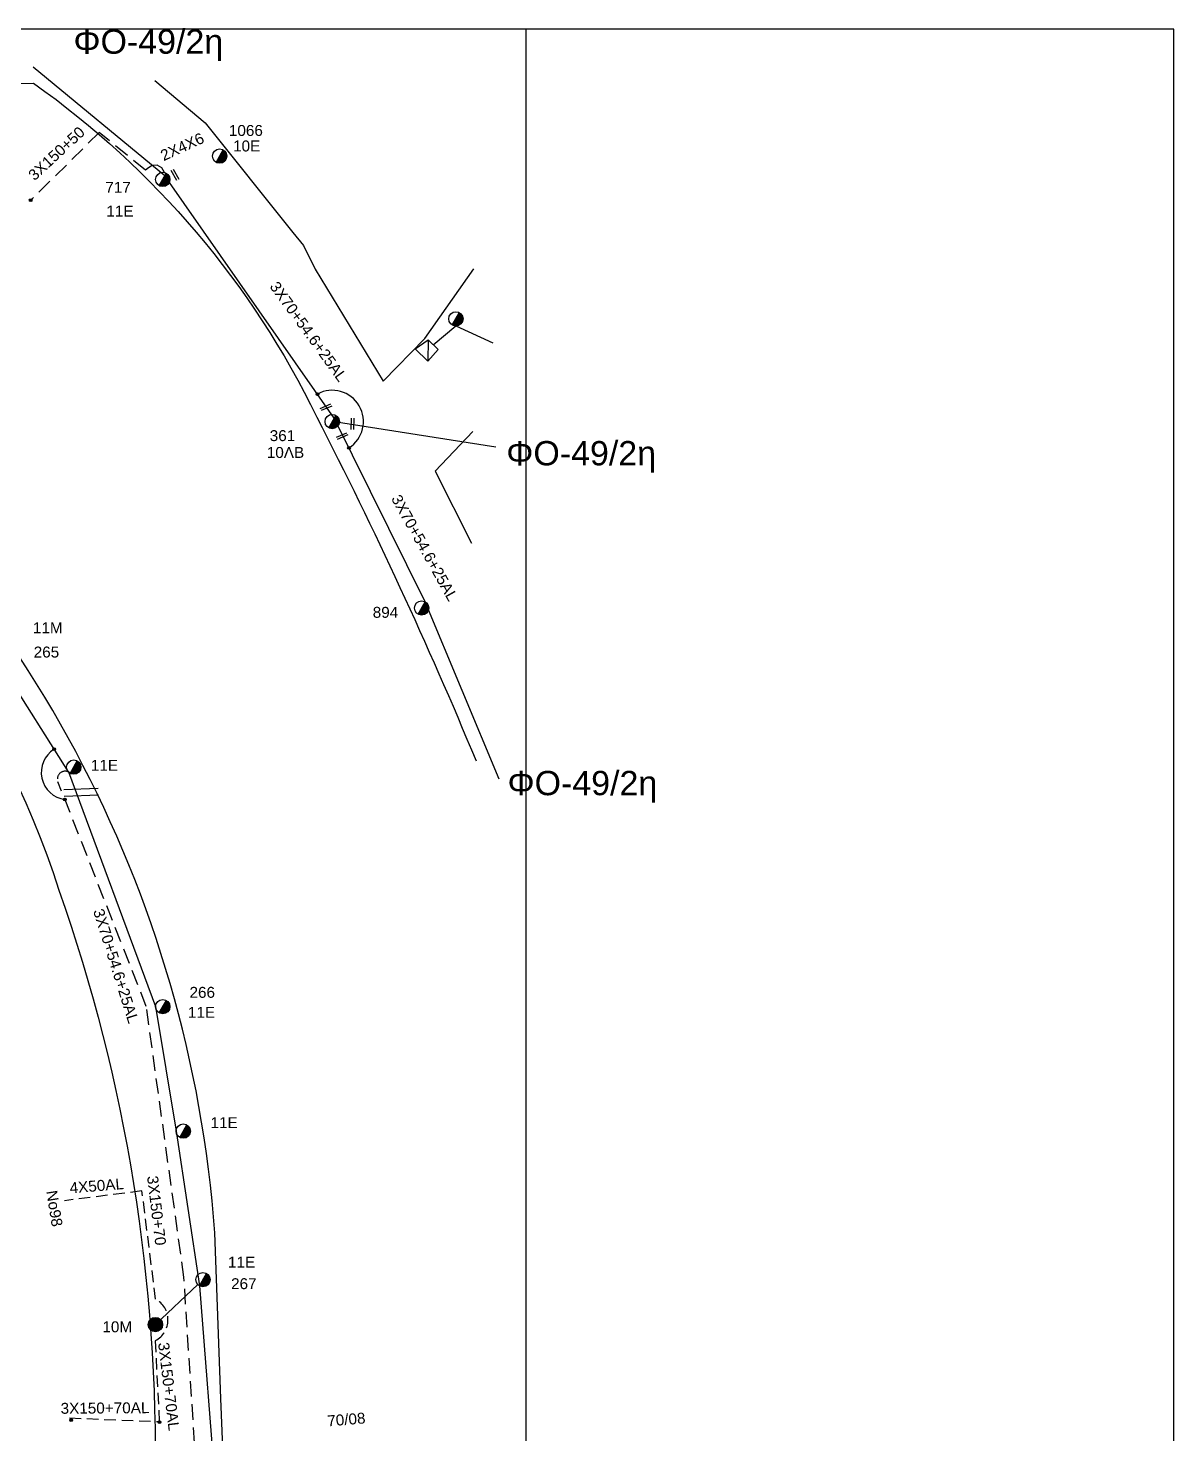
# Model space of a CAD drawing. Header units: millimetres. Extents: x 72 to 3039, y -786 to 786.
# Drawn here: x 2001.6 to 2190.2, y 543.9 to 775.3 of the extents above; entities that cross this region are included whole.
import ezdxf

# ---------------------------------------------------------------- set-up
doc = ezdxf.new("R2010")
doc.units = ezdxf.units.MM
doc.linetypes.add('DASHED', pattern=[19.05, 12.7, -6.35])
for name, color, linetype in [('Άγνωστα', 7, 'Continuous'), ('Γέφυρες Εναέριου Δικτύου', 7, 'Continuous'), ('Επιγραφές - Σχήματα', 7, 'Continuous'), ('Καλώδια ΧΤ   3x150+50AL', 7, 'DASHED'), ('Καλώδια ΧΤ   3x150+70 XLPE', 7, 'DASHED'), ('Καλώδια ΧΤ   3x150+70AL', 7, 'DASHED'), ('Καλώδια ΧΤ   4x6AL', 7, 'DASHED'), ('Μηχανική τομή', 7, 'Continuous'), ('Στύλος Ξύλινος', 7, 'Continuous'), ('Στύλος Ξύλινος @ 1', 7, 'Continuous'), ('Στύλος ΦΜ', 7, 'Continuous'), ('Στύλος ΦΜ @ 1', 7, 'Continuous'), ('Συνδέσεις', 7, 'Continuous'), ('Συνεστραμμένα ΧΤ   3x70+54.6+25 AL', 7, 'SYN_LINE'), ('Τομή', 7, 'Continuous'), ('Υπόβαθρο ΔΕΗ', 7, 'Continuous'), ('Υπόγεια καλώδια Παροχών ΧΤ   4x50AL', 7, 'DASHED')]:
    doc.layers.add(name, color=color, linetype=linetype)
doc.styles.get("Standard").update_dxf_attribs({"font": 'arial.ttf'})
doc.linetypes.add('SYN_LINE', pattern='A,0.5,-0.0001,["/\\/\\/\\/",Standard,S=0.1,R=0,X=0,Y=-0.05],-0.25', length=0.7501)

# ---------------------------------------------------------------- blocks, each defined once
blk = doc.blocks.new('ΥΠΑΡΧΩΝ ΤΣΙΜΕΝΤΕΝΙΟΣ ΣΤΥΛΟΣ')
at = {"layer": 'Στύλος ΦΜ'}
blk.add_hatch(color=7, dxfattribs=at).paths.add_polyline_path([(-1.29, -2.28, 0.574793), (2.62, 0, 0.268822), (1.3, 2.27)])
at = {"layer": 'Στύλος ΦΜ', "color": 7}
blk.add_line((-1.29, -2.28), (1.3, 2.27), dxfattribs=at)
blk.add_circle((0, 0), 2.62, dxfattribs=at)
at = {"layer": 'Στύλος ΦΜ', "flags": 4}
for tag, p in [('ΑΡΙΘΜΟΣ', (-4.68, 8.05)), ('ΤΥΠΟΣ', (-4.91, 3.03))]:
    blk.add_attdef(tag, p, '', height=4, dxfattribs=at)
blk = doc.blocks.new('ΥΠΑΡΧΩΝ ΞΥΛΙΝΟΣ ΣΤΥΛΟΣ')
at = {"layer": 'Στύλος Ξύλινος'}
h = blk.add_hatch(color=7, dxfattribs=at)
h.paths.add_polyline_path([(-2.62, 0, 0.270008), (-1.29, -2.28), (1.3, 2.27, 0.576266)])
h.paths.add_polyline_path([(-1.29, -2.28, 0.574793), (2.62, 0, 0.268822), (1.3, 2.27)])
at = {"layer": 'Στύλος Ξύλινος', "color": 7}
blk.add_line((-1.29, -2.28), (1.3, 2.27), dxfattribs=at)
blk.add_circle((0, 0), 2.62, dxfattribs=at)
at = {"layer": 'Στύλος Ξύλινος', "flags": 4}
for tag, p in [('ΑΡΙΘΜΟΣ', (-4.91, 8.6)), ('ΤΥΠΟΣ', (-4.85, 3.39))]:
    blk.add_attdef(tag, p, '', height=4, dxfattribs=at)
blk = doc.blocks.new('ΤΟΜΗ')
at = {"layer": 'Τομή', "ltscale": 40}
for p, q in [((-5.68, 0), (5.68, 0)), ((5.68, -2.33), (-5.68, -2.33))]:
    blk.add_line(p, q, dxfattribs=at)
blk = doc.blocks.new('_ΣΥΝΔΕΣΗ')
at = {"layer": 'Συνδέσεις', "linetype": 'SYN_LINE', "ltscale": 40}
blk.add_hatch(color=256, dxfattribs=at).paths.add_polyline_path([(0.5, -0.01, 1), (-0.5, -0.01, 1)])
at = {"layer": 'Συνδέσεις'}
blk.add_circle((0, -0.01), 0.5, dxfattribs=at)
blk = doc.blocks.new('ΜΗΧΑΝΙΚΗ ΤΟΜΗ')
at = {"layer": 'Μηχανική τομή', "ltscale": 40}
for p, q in [((-1.89, 0.78), (1.89, 0.78)), ((1.89, 0), (-1.89, 0))]:
    blk.add_line(p, q, dxfattribs=at)

msp = doc.modelspace()

# ---------------------------------------------------------------- linework, layer by layer
at = {"layer": 'Άγνωστα', "color": 2}
msp.add_lwpolyline([(2068.27, 723.2), (2072.01, 726.29), (2078.08, 723.52)], dxfattribs=at)
at = {"layer": 'Άγνωστα'}
msp.add_lwpolyline([(2067.43, 724), (2069.1, 722.41), (2067.4, 720.49), (2065.29, 722.55), (2067.43, 724), (2067.4, 720.49)], dxfattribs=at)
at = {"layer": 'Γέφυρες Εναέριου Δικτύου', "ltscale": 20}
msp.add_arc((2051.66, 710.56), 5.14, 302.5084, 118.2556, dxfattribs=at)
at = {"layer": 'Γέφυρες Εναέριου Δικτύου'}
msp.add_arc((2008.29, 652.82), 4.51, 122.1132, 262.2614, dxfattribs=at)
at = {"layer": 'Επιγραφές - Σχήματα'}
msp.add_lwpolyline([(111.68, -308.22), (2083.59, -308.22), (2083.59, 775.16), (111.68, 775.16)], close=True, dxfattribs=at)
at = {"layer": 'Επιγραφές - Σχήματα', "ltscale": 10}
msp.add_lwpolyline([(2076.09, -308.22), (2190.17, -308.22), (2190.17, 775.16), (2076.09, 775.16)], dxfattribs=at)
at = {"layer": 'Καλώδια ΧΤ   3x150+50AL', "color": 27, "ltscale": 0.2}
msp.add_lwpolyline([(2024.04, 751.55), (2023.61, 752.31), (2022.85, 752.76), (2022.03, 752.72), (2021.42, 752.31), (2020.92, 751.94), (2013.33, 758.14), (2002.04, 746.98)], dxfattribs=at)
at = {"layer": 'Καλώδια ΧΤ   3x150+70AL', "color": 6, "ltscale": 0.15}
msp.add_lwpolyline([(2008.45, 546.57), (2023.26, 545.95), (2022.58, 559.31, 0.602534), (2022.6, 566.1), (2020.36, 583.92)], format="xyb", dxfattribs=at)
at = {"layer": 'Συνεστραμμένα ΧΤ   3x70+54.6+25 AL', "color": 27, "ltscale": 20}
for points in [[(2079.13, 651.72), (2066.97, 680.89), (2051.99, 711.14), (2024.12, 750.98), (2002.45, 768.88)], [(2078.58, 706.36), (2051.67, 710.56)]]:
    msp.add_lwpolyline(points, dxfattribs=at)
at = {"layer": 'Συνεστραμμένα ΧΤ   3x70+54.6+25 AL', "color": 85, "ltscale": 18}
msp.add_lwpolyline([(2008.27, 652.88), (1987.03, 686.47), (1977.76, 696.4), (1967.93, 706.91), (1946.92, 725.57), (1901.29, 666.15)], dxfattribs=at)
at = {"layer": 'Συνεστραμμένα ΧΤ   3x70+54.6+25 AL', "color": 62, "linetype": 'DASHED', "ltscale": 0.2}
msp.add_lwpolyline([(2078.26, 536.22), (2032.1, 531.53, -0.55011), (2029.48, 534.87), (2027.26, 569.75), (2021.07, 614.28), (2006.53, 651.28, -0.684349), (2008.27, 652.88, -0.444105)], format="xyb", dxfattribs=at)
at = {"layer": 'Συνεστραμμένα ΧΤ   3x70+54.6+25 AL', "color": 6, "ltscale": 20}
msp.add_lwpolyline([(2008.27, 652.88), (2022.6, 614.26), (2025.98, 593.77), (2029.81, 568.31), (2032.49, 533.98), (2079.98, 538.27)], dxfattribs=at)
at = {"layer": 'Συνεστραμμένα ΧΤ   3x70+54.6+25 AL', "color": 6, "ltscale": 10}
msp.add_lwpolyline([(2022.57, 561.93), (2029.54, 568.52)], dxfattribs=at)
at = {"layer": 'Υπόβαθρο ΔΕΗ'}
for points in [[(2074.32, 540.5), (2033.86, 536.31), (2033.36, 549.74), (2032.35, 577.05, 0.212049), (1956.38, 719.31), (1991.54, 766.15), (2002.52, 766.24, -0.126419), (2049.12, 711.29, -0.020702), (2075.33, 654.71)], [(1949.48, 710.53, -0.165604), (2006.69, 633.43, -0.089113), (2022.5, 535.43), (1959.51, 529.36), (1959.3, 554.59, 0.222785), (1910.57, 660.57), (1949.48, 710.53)]]:
    msp.add_lwpolyline(points, format="xyb", dxfattribs=at)
for points in [[(2022.46, 766.68), (2030.78, 759.71), (2045.17, 741.68), (2046.93, 739.52), (2048.85, 735.62), (2060.07, 717.2), (2066.92, 724.22), (2074.97, 735.71)], [(2074.8, 708.9), (2068.63, 702.42), (2074.56, 690.52)]]:
    msp.add_lwpolyline(points, dxfattribs=at)
at = {"layer": 'Υπόγεια καλώδια Παροχών ΧΤ   4x50AL', "color": 6, "ltscale": 0.15}
msp.add_lwpolyline([(2020.36, 583.92), (2007.6, 582.32)], dxfattribs=at)

# ---------------------------------------------------------------- block references
at = {"layer": 'Μηχανική τομή'}
for p, xscale, yscale, zscale, rotation in [((2025.96, 751.27), 0.4999999999998064, 0.4999999999998064, 0.4999999999998064, 119.9226972643311), ((2050.72, 712.74), 0.4999999999993637, 0.4999999999993637, 0.4999999999993637, 22.95712343867134), ((2055.18, 710.17), 0.4999999999995741, 0.4999999999995741, 0.4999999999995741, 88.40868133435949), ((2053.37, 707.98), 0.4999999999994684, 0.4999999999994684, 0.4999999999994684, 22.95712343866625)]:
    msp.add_blockref('ΜΗΧΑΝΙΚΗ ΤΟΜΗ', p, dxfattribs=dict(at, xscale=xscale, yscale=yscale, zscale=zscale, rotation=rotation))
at = {"layer": 'Στύλος Ξύλινος @ 1', "ltscale": 40}
ref = msp.add_blockref('ΥΠΑΡΧΩΝ ΞΥΛΙΝΟΣ ΣΤΥΛΟΣ', (2022.57, 561.93), dxfattribs=dict(at, xscale=0.4499999999998181, yscale=0.4499999999998181, zscale=0.4499999999998181))
ref.add_attrib('ΤΥΠΟΣ', '10Μ', (2013.84, 560.66), dxfattribs={"layer": 'Στύλος Ξύλινος', "height": 1.8, "flags": 4})
at = {"layer": 'Στύλος ΦΜ @ 1', "ltscale": 40}
ref = msp.add_blockref('ΥΠΑΡΧΩΝ ΤΣΙΜΕΝΤΕΝΙΟΣ ΣΤΥΛΟΣ', (2033.14, 754.25), dxfattribs=dict(at, xscale=0.4499999999998181, yscale=0.4499999999998181, zscale=0.4499999999998181))
ref.add_attrib('ΤΥΠΟΣ', '10Ε', (2035.35, 755.02), dxfattribs={"layer": 'Στύλος ΦΜ', "height": 1.8, "flags": 4})
ref.add_attrib('ΑΡΙΘΜΟΣ', '1066', (2034.66, 757.57), dxfattribs={"layer": 'Στύλος ΦΜ', "height": 1.8, "flags": 4})
ref = msp.add_blockref('ΥΠΑΡΧΩΝ ΤΣΙΜΕΝΤΕΝΙΟΣ ΣΤΥΛΟΣ', (2023.78, 750.4), dxfattribs=dict(at, xscale=0.4499999999998181, yscale=0.4499999999998181, zscale=0.4499999999998181))
ref.add_attrib('ΤΥΠΟΣ', '11Ε', (2014.49, 744.29), dxfattribs={"layer": 'Στύλος ΦΜ', "height": 1.8, "flags": 4})
ref.add_attrib('ΑΡΙΘΜΟΣ', '717', (2014.32, 748.21), dxfattribs={"layer": 'Στύλος ΦΜ', "height": 1.8, "flags": 4})
at = {"layer": 'Στύλος ΦΜ @ 1', "ltscale": 40, "xscale": 0.4499999999998181, "yscale": 0.4499999999998181, "zscale": 0.4499999999998181}
msp.add_blockref('ΥΠΑΡΧΩΝ ΤΣΙΜΕΝΤΕΝΙΟΣ ΣΤΥΛΟΣ', (2072.01, 727.46), dxfattribs=at)
at = {"layer": 'Στύλος ΦΜ @ 1', "ltscale": 40}
ref = msp.add_blockref('ΥΠΑΡΧΩΝ ΤΣΙΜΕΝΤΕΝΙΟΣ ΣΤΥΛΟΣ', (2051.66, 710.56), dxfattribs=dict(at, xscale=0.4499999999998181, yscale=0.4499999999998181, zscale=0.4499999999998181))
ref.add_attrib('ΤΥΠΟΣ', '10ΛΒ', (2040.9, 704.57), dxfattribs={"layer": 'Στύλος ΦΜ', "height": 1.8, "flags": 4})
ref.add_attrib('ΑΡΙΘΜΟΣ', '361', (2041.38, 707.34), dxfattribs={"layer": 'Στύλος ΦΜ', "height": 1.8, "flags": 4})
ref = msp.add_blockref('ΥΠΑΡΧΩΝ ΤΣΙΜΕΝΤΕΝΙΟΣ ΣΤΥΛΟΣ', (2066.38, 679.87), dxfattribs=dict(at, xscale=0.4499999999998181, yscale=0.4499999999998181, zscale=0.4499999999998181))
ref.add_attrib('ΑΡΙΘΜΟΣ', '894', (2058.33, 678.26), dxfattribs={"layer": 'Στύλος ΦΜ', "height": 1.8, "flags": 4})
ref = msp.add_blockref('ΥΠΑΡΧΩΝ ΤΣΙΜΕΝΤΕΝΙΟΣ ΣΤΥΛΟΣ', (1998.04, 671.26), dxfattribs=dict(at, xscale=0.4499999999998181, yscale=0.4499999999998181, zscale=0.4499999999998181))
ref.add_attrib('ΤΥΠΟΣ', '11Μ', (2002.41, 675.72), dxfattribs={"layer": 'Στύλος ΦΜ', "height": 1.8, "flags": 4})
ref.add_attrib('ΑΡΙΘΜΟΣ', '265', (2002.54, 671.72), dxfattribs={"layer": 'Στύλος ΦΜ', "height": 1.8, "flags": 4})
ref = msp.add_blockref('ΥΠΑΡΧΩΝ ΤΣΙΜΕΝΤΕΝΙΟΣ ΣΤΥΛΟΣ', (2009.13, 653.68), dxfattribs=dict(at, xscale=0.4499999999998181, yscale=0.4499999999998181, zscale=0.4499999999998181))
ref.add_attrib('ΤΥΠΟΣ', '11Ε', (2011.95, 653.08), dxfattribs={"layer": 'Στύλος ΦΜ', "height": 1.8, "flags": 4})
ref = msp.add_blockref('ΥΠΑΡΧΩΝ ΤΣΙΜΕΝΤΕΝΙΟΣ ΣΤΥΛΟΣ', (2023.78, 614.26), dxfattribs=dict(at, xscale=0.4499999999998181, yscale=0.4499999999998181, zscale=0.4499999999998181))
ref.add_attrib('ΤΥΠΟΣ', '11Ε', (2027.92, 612.42), dxfattribs={"layer": 'Στύλος ΦΜ', "height": 1.8, "flags": 4})
ref.add_attrib('ΑΡΙΘΜΟΣ', '266', (2028.18, 615.71), dxfattribs={"layer": 'Στύλος ΦΜ', "height": 1.8, "flags": 4})
ref = msp.add_blockref('ΥΠΑΡΧΩΝ ΤΣΙΜΕΝΤΕΝΙΟΣ ΣΤΥΛΟΣ', (2027.15, 593.77), dxfattribs=dict(at, xscale=0.4499999999998181, yscale=0.4499999999998181, zscale=0.4499999999998181))
ref.add_attrib('ΤΥΠΟΣ', '11Ε', (2031.64, 594.26), dxfattribs={"layer": 'Στύλος ΦΜ', "height": 1.8, "flags": 4})
ref = msp.add_blockref('ΥΠΑΡΧΩΝ ΤΣΙΜΕΝΤΕΝΙΟΣ ΣΤΥΛΟΣ', (2030.39, 569.33), dxfattribs=dict(at, xscale=0.4499999999998181, yscale=0.4499999999998181, zscale=0.4499999999998181))
ref.add_attrib('ΤΥΠΟΣ', '11Ε', (2034.51, 571.31), dxfattribs={"layer": 'Στύλος ΦΜ', "height": 1.8, "flags": 4})
ref.add_attrib('ΑΡΙΘΜΟΣ', '267', (2035.02, 567.76), dxfattribs={"layer": 'Στύλος ΦΜ', "height": 1.8, "flags": 4})
at = {"layer": 'Συνδέσεις', "xscale": 0.4499999999998181, "yscale": 0.4499999999998181, "zscale": 0.4499999999998181}
for p in [(2002.04, 746.99), (2049.23, 715.09), (2054.42, 706.24), (2005.89, 656.65), (2007.68, 648.35), (2008.71, 546.22), (2023.24, 545.89)]:
    msp.add_blockref('_ΣΥΝΔΕΣΗ', p, dxfattribs=at)
at = {"layer": 'Τομή', "xscale": 0.500000000000051, "yscale": 0.500000000000051, "zscale": 0.500000000000051, "rotation": 182.2316261418533}
msp.add_blockref('ΤΟΜΗ', (2010.38, 648.93), dxfattribs=at)

# ---------------------------------------------------------------- texts
at = {"layer": 'Επιγραφές - Σχήματα', "char_height": 4, "width": 36.4294, "attachment_point": 1}
for insert in [(2009.08, 775.1), (2080.31, 707.35), (2080.51, 653.06)]:
    msp.add_mtext('ΦO-49/2η', dxfattribs=dict(at, insert=insert))
at = {"layer": 'Επιγραφές - Σχήματα', "char_height": 1.8, "width": 23.5192, "attachment_point": 1}
for s, insert, rotation in [('No98', (2006.38, 584.15), 279.0409), ('70/08', (2050.78, 546.96), 4.6383)]:
    msp.add_mtext(s, dxfattribs=dict(at, insert=insert, rotation=rotation))
at = {"layer": 'Καλώδια ΧΤ   3x150+50AL', "insert": (2001.45, 751.42), "char_height": 1.8, "width": 23.5192, "attachment_point": 1, "rotation": 42.9013}
msp.add_mtext('3X150+50', dxfattribs=at)
at = {"layer": 'Καλώδια ΧΤ   3x150+70 XLPE', "insert": (2022.97, 586.53), "char_height": 1.8, "width": 23.5192, "attachment_point": 1, "rotation": 276.9096}
msp.add_mtext('3X150+70', dxfattribs=at)
at = {"layer": 'Καλώδια ΧΤ   3x150+70AL', "char_height": 1.8, "width": 23.5192, "attachment_point": 1}
for insert, rotation in [((2024.79, 559.11), 276.9096), ((2006.96, 549.04), 0.4445)]:
    msp.add_mtext('3X150+70AL', dxfattribs=dict(at, insert=insert, rotation=rotation))
at = {"layer": 'Καλώδια ΧΤ   4x6AL', "insert": (2023.17, 755.04), "char_height": 1.8, "width": 23.5192, "attachment_point": 1, "rotation": 24.6478}
msp.add_mtext('2X4X6', dxfattribs=at)
at = {"layer": 'Συνεστραμμένα ΧΤ   3x70+54.6+25 AL', "char_height": 1.8, "width": 16.2172, "attachment_point": 1}
for insert, rotation in [((2042.74, 733.83), 305.9569), ((2062.88, 698.76), 299.1999), ((2014.01, 630.56), 287.4466)]:
    msp.add_mtext('3X70+54.6+25AL', dxfattribs=dict(at, insert=insert, rotation=rotation))
at = {"layer": 'Υπόγεια καλώδια Παροχών ΧΤ   4x50AL', "insert": (2008.38, 585.31), "char_height": 1.8, "width": 23.5192, "attachment_point": 1, "rotation": 4.6383}
msp.add_mtext('4X50AL', dxfattribs=at)

doc.saveas('drawing.dxf')
